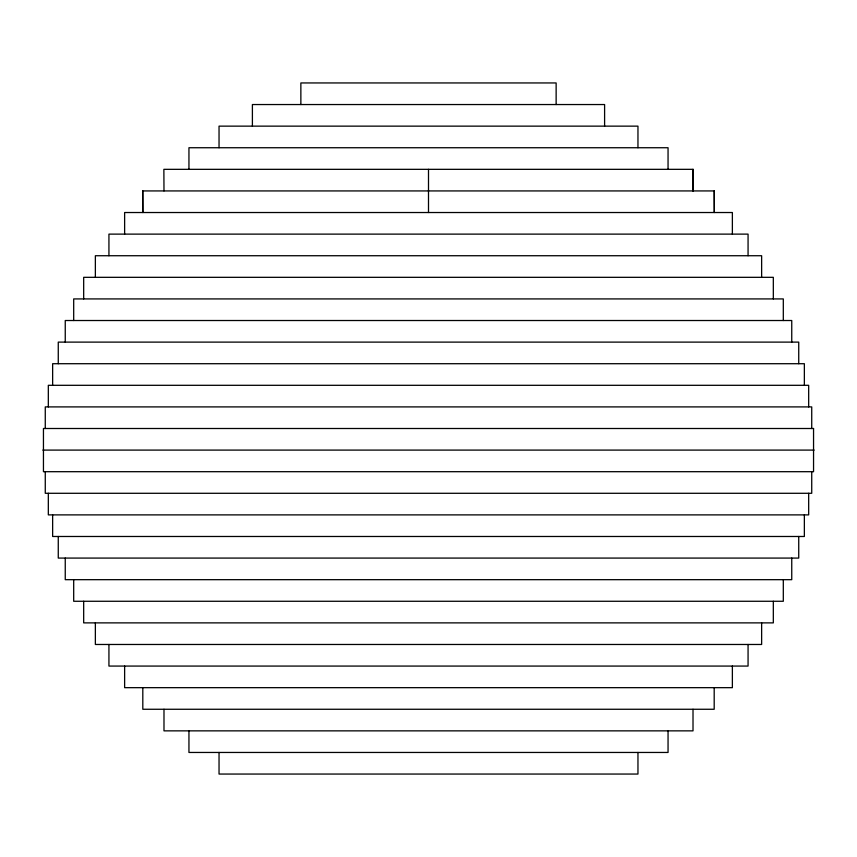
<?xml version="1.0" encoding="UTF-8"?>
<svg xmlns="http://www.w3.org/2000/svg" width="857" height="857" viewBox="0 0 857 857"><rect width="100%" height="100%" fill="white"/><g stroke="black" fill="none" stroke-linecap="round" stroke-linejoin="round"><path stroke-width="1.29" d="M556.139 104.543L556.139 82.947L300.861 82.947L300.861 104.543M142.808 190.929L142.808 212.525L142.68 190.929L714.32 190.929L714.32 212.525L714.192 190.929M42.85 450.096L814.15 450.096M811.729 428.5L811.729 406.904L45.271 406.904L45.271 428.5M811.729 471.693L811.729 493.289L45.271 493.289L45.271 471.693M808.676 406.904L808.676 385.307L48.324 385.307L48.324 406.904M808.676 493.289L808.676 514.886L48.324 514.886L48.324 493.289M804.359 385.307L804.359 363.711L52.641 363.711L52.641 385.307M804.359 514.886L804.359 536.482L52.641 536.482L52.641 514.886M798.735 363.711L798.735 342.114L58.265 342.114L58.265 363.711M798.735 536.482L798.735 558.078L58.265 558.078L58.265 536.482M791.75 342.114L791.75 320.518L65.25 320.518L65.25 342.114M791.75 558.078L791.75 579.675L65.25 579.675L65.25 558.078M783.309 320.518L783.309 298.922L73.691 298.922L73.691 320.518M783.309 579.675L783.309 601.271L73.691 601.271L73.691 579.675M773.325 298.922L773.325 277.325L83.675 277.325L83.675 298.922M773.325 601.271L773.325 622.878L83.675 622.878L83.675 601.271M761.637 277.325L761.637 255.729L95.363 255.729L95.363 277.325M761.637 622.878L761.637 644.475L95.363 644.475L95.363 622.878M748.065 255.729L748.065 234.122L108.935 234.122L108.935 255.729M748.065 644.475L748.065 666.071L108.935 666.071L108.935 644.475M732.371 234.122L732.371 212.525L124.629 212.525L124.629 234.122M732.371 666.071L732.371 687.668L124.629 687.668L124.629 666.071M714.192 687.668L714.192 709.264L142.808 709.264L142.808 687.668M693.131 190.929L693.131 169.332L163.869 169.332L163.987 190.929M693.013 169.332L693.013 190.929M693.013 709.264L693.013 730.86L163.987 730.86L163.987 709.264M668.053 169.332L668.053 147.736L188.947 147.736L188.947 169.332M668.053 730.86L668.053 752.457L188.947 752.457L188.947 730.86M637.962 147.736L637.962 126.14L219.038 126.14L219.038 147.736M637.962 752.457L637.962 774.053L219.038 774.053L219.038 752.457M604.603 126.14L604.603 104.543L252.397 104.543L252.397 126.14M428.5 169.332L428.5 212.525M813.55 428.5L43.45 428.5L43.45 471.693L813.55 471.693L813.55 428.5"/></g></svg>
